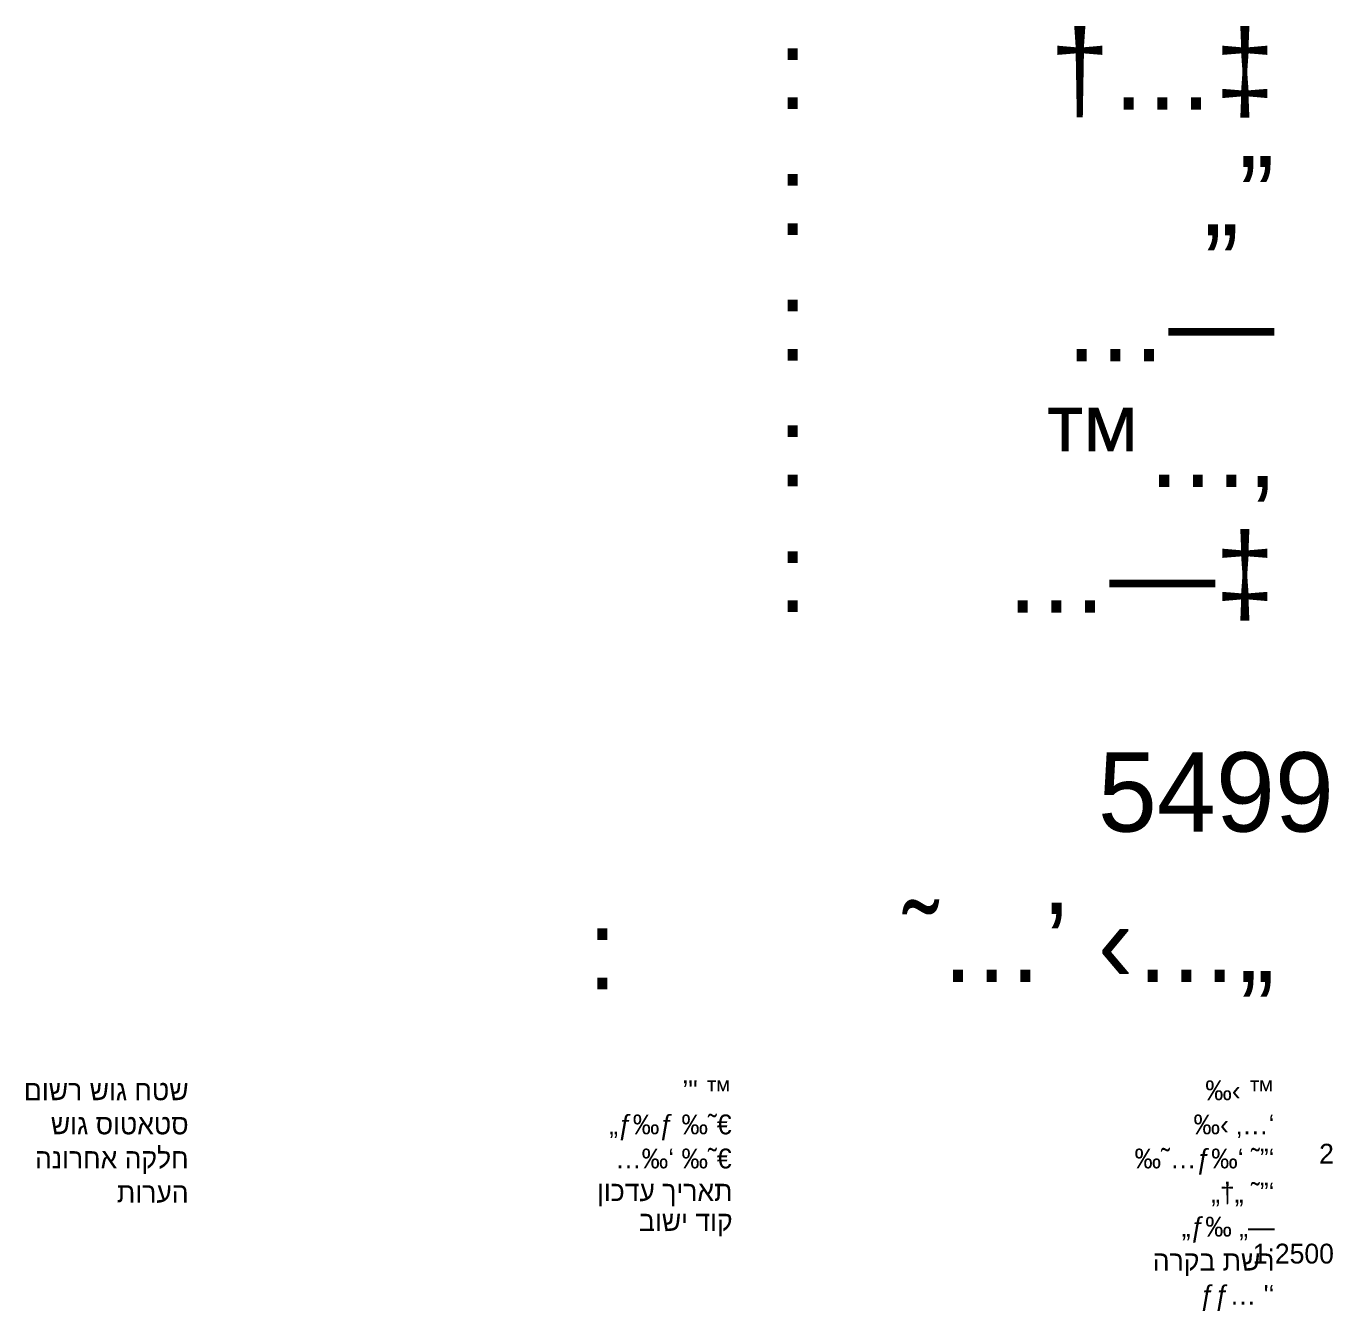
# Model space of a CAD drawing. Extents: x 197107 to 198911, y 664738 to 665947.
# Drawn here: x 197878.6 to 197960.9, y 665866.3 to 665947.3 of the extents above; entities that cross this region are included whole.
import ezdxf
from ezdxf.enums import TextEntityAlignment as Align

# ---------------------------------------------------------------- set-up
doc = ezdxf.new("R2010")
doc.units = 0
doc.header["$LTSCALE"] = 12.5
doc.header["$MEASUREMENT"] = 0
doc.layers.get('0').update_dxf_attribs({"lineweight": 0})
doc.layers.add('C1640', color=7, linetype='Continuous', lineweight=0)
doc.styles.add('HEBTEXT', font='HEBTXT.SHX')
doc.styles.add('TAZAR_HEBTXT', font='HEBTXT.SHX')

# ---------------------------------------------------------------- blocks, each defined once
blk = doc.blocks.new('C1640')
for s, style, p in [('†…‡', 'HEBTEXT', (-3, -2)), ('„”', 'HEBTEXT', (-3, -8.342)), ('…—', 'HEBTEXT', (-3, -14.683)), ('™…‚', 'HEBTEXT', (-3, -21.025)), ('…—‡', 'HEBTEXT', (-3, -27.366)), ('˜…’ ‹…„', 'TAZAR_HEBTXT', (-2.993, -45.995))]:
    blk.add_text(s, height=4, dxfattribs=dict(style=style)).set_placement(p, align=Align.TOP_RIGHT)
for s, height, style, p in [(':', 4, 'HEBTEXT', (-26.548, -5.972)), (':', 4, 'HEBTEXT', (-26.548, -12.313)), (':', 4, 'HEBTEXT', (-26.548, -18.655)), (':', 4, 'HEBTEXT', (-26.548, -24.997)), (':', 4, 'HEBTEXT', (-26.548, -31.338)), (':', 4, 'HEBTEXT', (-36.143, -50.363)), ('םושר שוג חטש', 1, 'TAZAR_HEBTXT', (-57.744, -55.954)), ('’" ™', 1, 'TAZAR_HEBTXT', (-30.369, -55.954)), ('‰‹ ™', 1, 'TAZAR_HEBTXT', (-2.993, -55.954)), ('„ƒ‰ƒ ‰˜€', 1, 'TAZAR_HEBTXT', (-30.369, -57.673)), ('‰‹ ‚…‘', 1, 'TAZAR_HEBTXT', (-2.993, -57.673)), ('שוג סוטאטס', 1, 'TAZAR_HEBTXT', (-57.744, -57.673)), ('הנורחא הקלח', 1, 'TAZAR_HEBTXT', (-57.744, -59.392)), ('…‰‘ ‰˜€', 1, 'TAZAR_HEBTXT', (-30.369, -59.392)), ('‰˜…ƒ‰‘ ˜”‘', 1, 'TAZAR_HEBTXT', (-2.993, -59.392)), ('תורעה', 1, 'HEBTEXT', (-57.744, -61.111)), ('ןוכדע ךיראת', 1, 'HEBTEXT', (-30.326, -61.039)), ('„†„ ˜”‘', 1, 'TAZAR_HEBTXT', (-2.993, -61.111)), ('בושי דוק', 1, 'HEBTEXT', (-30.313, -62.55)), ('„ƒ‰ „—', 1, 'TAZAR_HEBTXT', (-2.993, -62.83)), ('הרקב תשר', 1, 'TAZAR_HEBTXT', (-2.993, -64.549)), ("ƒƒ… '‘", 1, 'TAZAR_HEBTXT', (-2.993, -66.268))]:
    blk.add_text(s, height=height, dxfattribs=dict(style=style)).set_placement(p, align=Align.RIGHT)
at = {"style": 'TAZAR_HEBTXT'}
for tag, p in [('REGION', (-32.242, -1.804)), ('COUNTY', (-32.242, -8.132)), ('SETTLEMENT', (-32.242, -14.585)), ('GUSH_NUM', (-32.242, -20.869)), ('PARCELS', (-32.242, -27.216)), ('ORDERER', (-52.478, -45.531))]:
    blk.add_attdef(tag, text='', height=4, dxfattribs=at).set_placement(p, align=Align.TOP_RIGHT)
for tag, p in [('GUSH_LEGAL_AREA', (-69.885, -55.954)), ('TABA_NAMES', (-41.114, -55.954)), ('PROCESS_NAME', (-13.133, -55.954)), ('GUSH_REGISTER_STATUS', (-69.885, -57.673)), ('SURVEY_DATE', (-41.114, -57.673)), ('PROCESS_TYPE', (-13.133, -57.673)), ('GUSH_LAST_PARCEL', (-69.885, -59.392)), ('FINISH_DATE', (-41.114, -59.392)), ('SERIAL', (-13.133, -59.392)), ('GENERAL_COMMENT', (-69.885, -61.111)), ('UPDATE_DATE', (-41.071, -61.039)), ('WORK_ORDER', (-13.133, -61.111)), ('SETTLEMENT_CODE', (-41.058, -62.55)), ('SCALE', (-13.133, -62.83)), ('GRID_NAME', (-13.133, -64.549)), ('SURVEYOR', (-13.133, -66.268))]:
    blk.add_attdef(tag, text='', height=1, dxfattribs=at).set_placement(p, align=Align.RIGHT)

msp = doc.modelspace()

# ---------------------------------------------------------------- block references
at = {"layer": 'C1640'}
ref = msp.add_blockref('C1640', (197961, 665949.5), dxfattribs=dict(at, xscale=1.25, yscale=1.25))
ref.add_attrib('PROCESS_TYPE', '2', dxfattribs={"height": 1.25, "style": 'TAZAR_HEBTXT'}).set_placement((197961, 665875.563401), align=Align.RIGHT)
ref.add_attrib('GUSH_NUM', '5499', dxfattribs={"height": 5, "style": 'TAZAR_HEBTXT'}).set_placement((197961, 665901.491795), align=Align.TOP_RIGHT)
ref.add_attrib('SCALE', '1:2500', dxfattribs={"height": 1.25, "style": 'TAZAR_HEBTXT'}).set_placement((197961, 665869.265486), align=Align.RIGHT)

doc.saveas('drawing.dxf')
